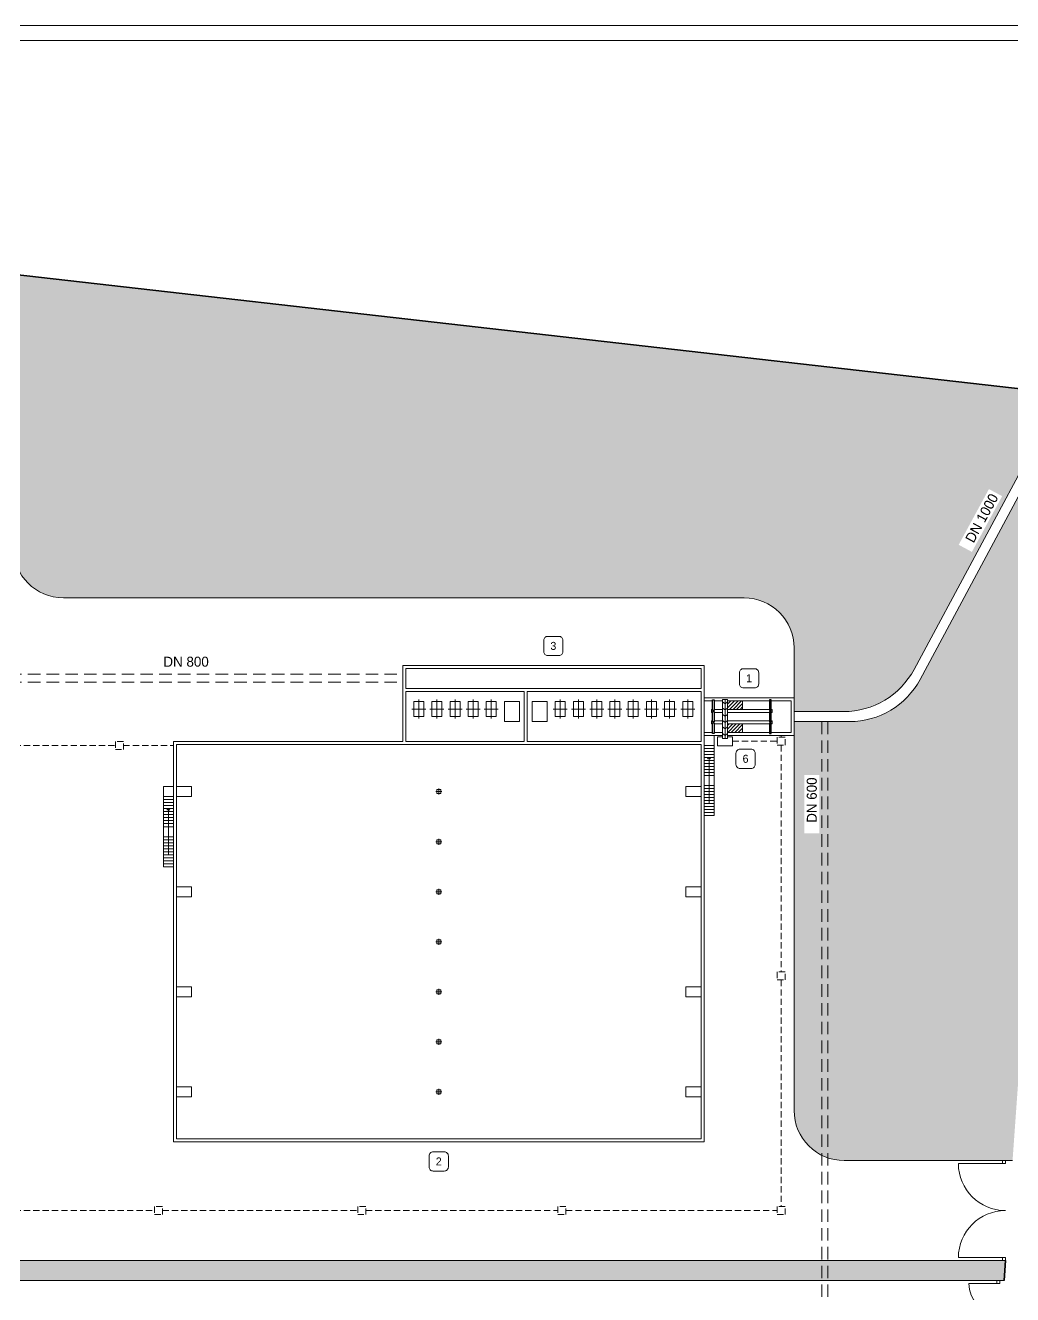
# Model space of a CAD drawing. Extents: x 1590277 to 1604484, y 5018195 to 5026840.
# Drawn here: x 1590484.6 to 1590583.2, y 5018320.3 to 5018447.2 of the extents above; entities that cross this region are included whole.
import ezdxf

# ---------------------------------------------------------------- set-up
doc = ezdxf.new("R2010")
doc.units = 0
doc.header["$LTSCALE"] = 5
doc.header["$MEASUREMENT"] = 0
doc.linetypes.add('HIDDEN', pattern=[0.375, 0.25, -0.125])
doc.linetypes.add('NASCOSTA2', pattern=[0.1875, 0.125, -0.0625])
for name, color, linetype, lineweight in [('Cartiglio', 7, 'Continuous', 15), ('Confine', 1, 'Continuous', 30), ('Legenda', 7, 'Continuous', 15), ('Locali accessori', 7, 'Continuous', 15), ('Muratura', 7, 'Continuous', 15), ('Quote e scritte', 252, 'Continuous', 15), ('Rete drenaggio', 150, 'NASCOSTA2', 15), ('Scale', 7, 'Continuous', 15), ('Sfioro prima pioggia', 30, 'Continuous', 15), ('Siepe', 104, 'Continuous', 15), ('Tubazioni acqua', 6, 'Continuous', 15), ('Verde', 3, 'Continuous', 15), ('Viabilità', 251, 'Continuous', 15)]:
    doc.layers.add(name, color=color, linetype=linetype, lineweight=lineweight)
doc.layers.add('Paratoie', color=6, linetype='Continuous')
pattern_1 = [(50, (0, 0), (0.3586300913, -0.031376067491), [0.0375, -0.4125]), (355, (0, 0), (-0.069375666807, 0.37609606685), [0.03, -0.33]), (100.45144446, (0.0299, -0.0026), (0.289254423364, 0.344719995484), [0.031870096, -0.350571056]), (46.1842, (0, 0.1), (0.533620665336, -0.082759640397), [0.05625, -0.61875]), (96.63563549, (0.04447, 0.0931), (0.467330972837, 0.487059300387), [0.047805171, -0.52585688]), (351.18416399, (0, 0.1), (0.46733097253, 0.487059300135), [0.045, -0.4950000005]), (21, (0.05, 0.075), (0.29845352606, -0.201309445333), [0.0375, -0.4125]), (326, (0.05, 0.075), (0.12165766596, 0.362575022523), [0.03, -0.33]), (71.45144474, (0.07487, 0.05822), (0.420111188365, 0.161265576403), [0.031870095, -0.350571056]), (37.5, (0, 0), (0.0060799276586, 0.1664469269157), [0, -0.326, 0, -0.335, 0, -0.33125]), (7.5, (0, 0), (0.131534768721, 0.197205855941), [0, -0.191, 0, -0.3185, 0, -0.12625]), (327.5, (-0.1115, 0), (0.2669112180862, -0.0112774358672), [0, -0.125, 0, -0.39, 0, -0.5175]), (317.5, (-0.1615, 0), (0.291593084671, 0.050052491166), [0, -0.1625, 0, -0.259, 0, -0.3675])]

msp = doc.modelspace()

# ---------------------------------------------------------------- hatches: boundary and pattern name
at = {"layer": 'Locali accessori', "transparency": 33554559}
h = msp.add_hatch(dxfattribs=at)
h.set_pattern_fill('ANSI31', color=256, scale=2)
h.set_pattern_definition([(45, (0, 0), (-0.176776695297, 0.176776695297), [])])
h.paths.add_polyline_path([(1590556.27, 5018379.68), (1590554.77, 5018379.68), (1590554.77, 5018378.83), (1590556.27, 5018378.83)])
h.paths.add_polyline_path([(1590556.27, 5018377.38), (1590554.77, 5018377.38), (1590554.77, 5018376.53), (1590556.27, 5018376.53)])
at = {"layer": 'Siepe'}
h = msp.add_hatch(dxfattribs=at)
h.set_pattern_fill('AR-CONC', color=256, scale=0.05)
h.set_pattern_definition(pattern_1)
h.paths.add_polyline_path([(1590297.27, 5018441.26), (1590585.06, 5018408.52), (1590585.31, 5018410.71), (1590295.28, 5018443.7), (1590279.55, 5018261.7), (1590281.75, 5018261.51)])
h = msp.add_hatch(dxfattribs=at)
h.set_pattern_fill('AR-CONC', color=256, scale=0.05)
h.set_pattern_definition([(50, (0, 0), (0.3586300913, -0.031376067491), [0.0375, -0.4125]), (355, (0, 0), (-0.069375666807, 0.37609606685), [0.03, -0.33]), (100.45144446, (0.0299, -0.0026), (0.289254423364, 0.344719995484), [0.031870096, -0.350571056]), (46.1842, (0, 0.1), (0.533620665336, -0.082759640397), [0.05625, -0.61875]), (96.63563549, (0.04447, 0.0931), (0.467330972837, 0.487059300387), [0.047805171, -0.52585688]), (351.18416399, (0, 0.1), (0.46733097253, 0.487059300135), [0.045, -0.4950000005]), (21, (0.05, 0.075), (0.29845352606, -0.201309445333), [0.0375, -0.4125]), (326, (0.05, 0.075), (0.12165766596, 0.362575022523), [0.03, -0.33]), (71.45144474, (0.07487, 0.05822), (0.420111188365, 0.161265576403), [0.031870095, -0.350571056]), (37.5, (0, 0), (0.0060799276586, 0.1664469269157), [0, -0.326, 0, -0.335, 0, -0.33125]), (7.5, (0, 0), (0.131534768721, 0.197205855941), [0, -0.191, 0, -0.3185, 0, -0.12625]), (327.5, (-0.1115, 0), (0.2669112180862, -0.0112774358672), [0, -0.125, 0, -0.39, 0, -0.5175]), (317.5, (-0.1615, 0), (0.291593084671, 0.050052491166), [0, -0.1625, 0, -0.259, 0, -0.3675])])
h.paths.add_polyline_path([(1590588.06, 5018401.23), (1590585.87, 5018401.39), (1590581.04, 5018333.74), (1590583.24, 5018333.74)])
h = msp.add_hatch(dxfattribs=at)
h.set_pattern_fill('AR-CONC', color=256, scale=0.05)
h.set_pattern_definition(pattern_1)
h.paths.add_polyline_path([(1590582.53, 5018323.74), (1590582.23, 5018323.74), (1590459.34, 5018323.74, 0.414222), (1590458.34, 5018322.74, 0.414205), (1590459.34, 5018321.74), (1590582.39, 5018321.74)])
at = {"layer": 'Verde', "transparency": 33554457}
h = msp.add_hatch(color=256, dxfattribs=at)
h.dxf.hatch_style = 1
edge = h.paths.add_edge_path(flags=16)
edge.add_line((1590301.86, 5018381.35), (1590301.86, 5018382.47))
edge.add_arc((1590301.46, 5018382.47), 0.4, 0, 90)
edge.add_line((1590301.46, 5018382.87), (1590300.34, 5018382.87))
edge.add_arc((1590300.34, 5018382.47), 0.4, 90, 180)
edge.add_line((1590299.94, 5018382.47), (1590299.94, 5018381.35))
edge.add_arc((1590300.34, 5018381.35), 0.4, 180, 270)
edge.add_line((1590300.34, 5018380.95), (1590301.46, 5018380.95))
edge.add_arc((1590301.46, 5018381.35), 0.4, 270, 360)
h.paths.add_polyline_path([(1590373.29, 5018390.9), (1590372.7, 5018390.63), (1590374.84, 5018389.58), (1590374.84, 5018390.14)], flags=17)
h.paths.add_polyline_path([(1590374.84, 5018391.93), (1590372.94, 5018391.07), (1590373.29, 5018390.9), (1590374.84, 5018391.6)], flags=17)
h.paths.add_polyline_path([(1590373.29, 5018390.9), (1590372.94, 5018391.07), (1590372.35, 5018390.8), (1590372.7, 5018390.63)], flags=17)
h.paths.add_polyline_path([(1590372.7, 5018390.63), (1590372.35, 5018390.8), (1590357.9, 5018384.23), (1590357.9, 5018383.93)], flags=17)
h.paths.add_polyline_path([(1590374.84, 5018391.6), (1590373.29, 5018390.9), (1590374.84, 5018390.14)], flags=17)
edge = h.paths.add_edge_path(flags=17)
edge.add_arc((1590352.89, 5018363.24), 16.5, 20.2677, 71.0911, ccw=False)
edge.add_arc((1590368.83, 5018369.13), 0.493, 201.0794, 289.4442)
edge.add_line((1590368.99, 5018368.67), (1590374.5, 5018370.52))
edge.add_arc((1590374.36, 5018370.98), 0.477, 286.6399, 361.9894)
edge.add_line((1590374.84, 5018371), (1590374.84, 5018389.58))
edge.add_line((1590374.84, 5018389.58), (1590372.7, 5018390.63))
edge.add_line((1590372.7, 5018390.63), (1590357.9, 5018383.93))
edge.add_line((1590357.9, 5018383.93), (1590357.9, 5018379.32))
edge.add_arc((1590358.33, 5018379.27), 0.437, 173.922, 257.1912)
h.paths.add_polyline_path([(1590382.86, 5018400.22), (1590382.86, 5018400.56), (1590369.36, 5018392.83), (1590369.66, 5018392.68)], flags=17)
edge = h.paths.add_edge_path(flags=17)
edge.add_line((1590382.86, 5018395.31), (1590382.86, 5018400.22))
edge.add_line((1590382.86, 5018400.22), (1590369.66, 5018392.68))
edge.add_line((1590369.66, 5018392.68), (1590372.94, 5018391.07))
edge.add_line((1590372.94, 5018391.07), (1590374.84, 5018391.93))
edge.add_line((1590374.84, 5018391.93), (1590374.84, 5018394.31))
edge.add_arc((1590375.34, 5018394.31), 0.5, 90, 180, ccw=False)
edge.add_line((1590375.34, 5018394.81), (1590382.36, 5018394.81))
edge.add_arc((1590382.36, 5018395.31), 0.5, 270, 360)
h.paths.add_polyline_path([(1590369.66, 5018392.68), (1590369.14, 5018392.38), (1590372.35, 5018390.8), (1590372.94, 5018391.07)], flags=17)
edge = h.paths.add_edge_path(flags=17)
edge.add_line((1590357.9, 5018384.54), (1590357.9, 5018384.23))
edge.add_line((1590357.9, 5018384.23), (1590372.35, 5018390.8))
edge.add_line((1590372.35, 5018390.8), (1590369.14, 5018392.38))
edge.add_line((1590369.14, 5018392.38), (1590365.98, 5018390.58))
edge.add_arc((1590352.88, 5018400.64), 16.51, 288.9118, 322.4815, ccw=False)
edge.add_arc((1590358.4, 5018384.54), 0.5, 108.9155, 180.0264)
edge = h.paths.add_edge_path(flags=17)
edge.add_arc((1590352.88, 5018400.64), 16.51, 333.0016, 334.7368, ccw=False)
edge.add_line((1590367.59, 5018393.14), (1590368.83, 5018392.53))
edge.add_line((1590368.83, 5018392.53), (1590369.36, 5018392.83))
edge.add_line((1590369.36, 5018392.83), (1590367.81, 5018393.59))
edge = h.paths.add_edge_path(flags=17)
edge.add_line((1590368.83, 5018392.53), (1590367.59, 5018393.14))
edge.add_arc((1590352.88, 5018400.64), 16.51, 324.8356, 333.0016, ccw=False)
edge.add_line((1590366.38, 5018391.13), (1590368.83, 5018392.53))
edge = h.paths.add_edge_path(flags=17)
edge.add_line((1590369.14, 5018392.38), (1590368.83, 5018392.53))
edge.add_line((1590368.83, 5018392.53), (1590366.38, 5018391.13))
edge.add_arc((1590352.88, 5018400.64), 16.51, 322.4815, 324.8356, ccw=False)
edge.add_line((1590365.98, 5018390.58), (1590369.14, 5018392.38))
h.paths.add_polyline_path([(1590369.66, 5018392.68), (1590369.36, 5018392.83), (1590368.83, 5018392.53), (1590369.14, 5018392.38)], flags=17)
edge = h.paths.add_edge_path(flags=17)
edge.add_arc((1590319.37, 5018381.91), 16.51, 269.2862, 271.0217, ccw=False)
edge.add_line((1590319.17, 5018365.4), (1590319.17, 5018344.96))
edge.add_line((1590319.17, 5018344.96), (1590319.67, 5018344.96))
edge.add_line((1590319.67, 5018344.96), (1590319.67, 5018365.4))
edge = h.paths.add_edge_path(flags=17)
edge.add_arc((1590319.37, 5018381.91), 16.51, 271.0217, 307.2947, ccw=False)
edge.add_line((1590319.67, 5018365.4), (1590319.67, 5018344.96))
edge.add_line((1590319.67, 5018344.96), (1590324.13, 5018344.96))
edge.add_line((1590324.13, 5018344.96), (1590330.18, 5018359.44))
edge.add_line((1590330.18, 5018359.44), (1590330.18, 5018368.38))
edge.add_arc((1590329.73, 5018368.48), 0.461, 347.1876, 500.0757)
edge = h.paths.add_edge_path(flags=16)
edge.add_line((1590330.18, 5018345.46), (1590330.18, 5018358.15))
edge.add_line((1590330.18, 5018358.15), (1590330.18, 5018359.44))
edge.add_line((1590330.18, 5018359.44), (1590324.13, 5018344.96))
edge.add_line((1590324.13, 5018344.96), (1590324.67, 5018344.96))
edge.add_line((1590324.67, 5018344.96), (1590329.68, 5018344.96))
edge.add_arc((1590329.68, 5018345.46), 0.5, 270, 360)
edge = h.paths.add_edge_path()
edge.add_arc((1590319.37, 5018381.91), 16.51, 178.1465, 183.3223, ccw=False)
edge.add_arc((1590319.37, 5018381.91), 16.51, 176.7581, 178.1465, ccw=False)
edge.add_line((1590302.89, 5018382.84), (1590302.89, 5018382.87))
edge.add_arc((1590319.37, 5018381.91), 16.51, 38.185, 176.6547, ccw=False)
edge.add_arc((1590332.71, 5018392.42), 0.474, 220.6242, 296.1617)
edge.add_line((1590332.92, 5018392), (1590337.27, 5018393.91))
edge.add_arc((1590337.07, 5018394.36), 0.502, 293.9568, 381.3608)
edge.add_arc((1590352.88, 5018400.64), 16.51, -25.2632, 201.638, ccw=False)
edge.add_line((1590367.81, 5018393.59), (1590369.36, 5018392.83))
edge.add_line((1590369.36, 5018392.83), (1590382.86, 5018400.56))
edge.add_line((1590382.86, 5018400.56), (1590382.86, 5018403.51))
edge.add_arc((1590383.36, 5018403.51), 0.5, 90, 180, ccw=False)
edge.add_line((1590383.36, 5018404.01), (1590431.91, 5018404.01))
edge.add_arc((1590431.91, 5018404.51), 0.5, 270, 360)
edge.add_line((1590432.41, 5018404.51), (1590432.41, 5018406.66))
edge.add_line((1590432.41, 5018406.66), (1590432.41, 5018414.46))
edge.add_line((1590432.41, 5018414.46), (1590459.51, 5018414.46))
edge.add_line((1590459.51, 5018414.46), (1590478.43, 5018414.46))
edge.add_arc((1590478.43, 5018409.46), 5, 0, 90, ccw=False)
edge.add_line((1590483.43, 5018409.46), (1590483.43, 5018394.98))
edge.add_arc((1590488.43, 5018394.98), 5, 180, 270)
edge.add_line((1590488.43, 5018389.98), (1590556.42, 5018389.98))
edge.add_arc((1590556.42, 5018384.98), 5, 0, 90, ccw=False)
edge.add_line((1590561.42, 5018384.98), (1590561.42, 5018379.98))
edge.add_line((1590561.42, 5018379.98), (1590561.42, 5018378.61))
edge.add_line((1590561.42, 5018378.61), (1590566.36, 5018378.61))
edge.add_arc((1590566.36, 5018386.61), 8, 270.0125, 331.805)
edge.add_line((1590573.41, 5018382.83), (1590588.18, 5018410.38))
edge.add_line((1590588.18, 5018410.38), (1590585.31, 5018410.71))
edge.add_line((1590585.31, 5018410.71), (1590585.06, 5018408.52))
edge.add_line((1590585.06, 5018408.52), (1590297.27, 5018441.26))
edge.add_line((1590297.27, 5018441.26), (1590281.75, 5018261.51))
edge.add_line((1590281.75, 5018261.51), (1590279.55, 5018261.7))
edge.add_line((1590279.55, 5018261.7), (1590279.36, 5018259.43))
edge.add_line((1590279.36, 5018259.43), (1590318.19, 5018269.02))
edge.add_line((1590318.19, 5018269.02), (1590315.62, 5018269.02))
edge.add_arc((1590315.62, 5018269.52), 0.5, 180, 270, ccw=False)
edge.add_line((1590315.12, 5018269.52), (1590315.12, 5018304.66))
edge.add_arc((1590314.62, 5018304.66), 0.5, 0, 90)
edge.add_line((1590314.62, 5018305.16), (1590311.62, 5018305.16))
edge.add_arc((1590311.62, 5018305.66), 0.5, 180, 270, ccw=False)
edge.add_line((1590311.12, 5018305.66), (1590311.12, 5018325.66))
edge.add_arc((1590311.62, 5018325.66), 0.5, 90, 180, ccw=False)
edge.add_line((1590311.62, 5018326.16), (1590312.62, 5018326.16))
edge.add_arc((1590312.62, 5018326.66), 0.5, 270, 360)
edge.add_line((1590313.12, 5018326.66), (1590313.12, 5018344.46))
edge.add_arc((1590313.62, 5018344.46), 0.5, 90, 180, ccw=False)
edge.add_line((1590313.62, 5018344.96), (1590319.17, 5018344.96))
edge.add_line((1590319.17, 5018344.96), (1590319.17, 5018365.4))
edge.add_arc((1590319.37, 5018381.91), 16.51, 183.3223, 269.2862, ccw=False)
edge = h.paths.add_edge_path(flags=16)
edge.add_line((1590333.73, 5018394.19), (1590333.73, 5018395.31))
edge.add_arc((1590334.13, 5018395.31), 0.4, 90, 180, ccw=False)
edge.add_line((1590334.13, 5018395.71), (1590335.25, 5018395.71))
edge.add_arc((1590335.25, 5018395.31), 0.4, 0, 90, ccw=False)
edge.add_line((1590335.65, 5018395.31), (1590335.65, 5018394.19))
edge.add_arc((1590335.25, 5018394.19), 0.4, -90, 0, ccw=False)
edge.add_line((1590335.25, 5018393.79), (1590334.13, 5018393.79))
edge.add_arc((1590334.13, 5018394.19), 0.4, 180, 270, ccw=False)
edge = h.paths.add_edge_path(flags=16)
edge.add_line((1590312.12, 5018341.87), (1590312.12, 5018340.75))
edge.add_arc((1590311.72, 5018340.75), 0.4, -90, 0, ccw=False)
edge.add_line((1590311.72, 5018340.35), (1590310.6, 5018340.35))
edge.add_arc((1590310.6, 5018340.75), 0.4, 180, 270, ccw=False)
edge.add_line((1590310.2, 5018340.75), (1590310.2, 5018341.87))
edge.add_arc((1590310.6, 5018341.87), 0.4, 90, 180, ccw=False)
edge.add_line((1590310.6, 5018342.27), (1590311.72, 5018342.27))
edge.add_arc((1590311.72, 5018341.87), 0.4, 0, 90, ccw=False)
edge = h.paths.add_edge_path(flags=16)
edge.add_line((1590312.08, 5018332.4), (1590312.08, 5018331.28))
edge.add_arc((1590311.68, 5018331.28), 0.4, 270, 360, ccw=False)
edge.add_line((1590311.68, 5018330.88), (1590310.56, 5018330.88))
edge.add_arc((1590310.56, 5018331.28), 0.4, 180, 270, ccw=False)
edge.add_line((1590310.16, 5018331.28), (1590310.16, 5018332.4))
edge.add_arc((1590310.56, 5018332.4), 0.4, 90, 180, ccw=False)
edge.add_line((1590310.56, 5018332.8), (1590311.68, 5018332.8))
edge.add_arc((1590311.68, 5018332.4), 0.4, 0, 90, ccw=False)
edge = h.paths.add_edge_path(flags=16)
edge.add_line((1590445.4, 5018417.38), (1590446.52, 5018417.38))
edge.add_arc((1590446.52, 5018416.98), 0.4, 0, 90, ccw=False)
edge.add_line((1590446.92, 5018416.98), (1590446.92, 5018415.86))
edge.add_arc((1590446.52, 5018415.86), 0.4, 270, 360, ccw=False)
edge.add_line((1590446.52, 5018415.46), (1590445.4, 5018415.46))
edge.add_arc((1590445.4, 5018415.86), 0.4, 180, 270, ccw=False)
edge.add_line((1590445, 5018415.86), (1590445, 5018416.98))
edge.add_arc((1590445.4, 5018416.98), 0.4, 90, 180, ccw=False)
edge = h.paths.add_edge_path(flags=16)
edge.add_line((1590312.2, 5018283.26), (1590312.2, 5018284.38))
edge.add_arc((1590312.6, 5018284.38), 0.4, 90, 180, ccw=False)
edge.add_line((1590312.6, 5018284.78), (1590313.72, 5018284.78))
edge.add_arc((1590313.72, 5018284.38), 0.4, 0, 90, ccw=False)
edge.add_line((1590314.12, 5018284.38), (1590314.12, 5018283.26))
edge.add_arc((1590313.72, 5018283.26), 0.4, -90, 0, ccw=False)
edge.add_line((1590313.72, 5018282.86), (1590312.6, 5018282.86))
edge.add_arc((1590312.6, 5018283.26), 0.4, 180, 270, ccw=False)
h.paths.add_polyline_path([(1590312.42, 5018283.21), (1590313.89, 5018283.22), (1590313.89, 5018284.42), (1590312.42, 5018284.41)], flags=0)
h.paths.add_polyline_path([(1590310.42, 5018331.24), (1590311.89, 5018331.24), (1590311.89, 5018332.44), (1590310.42, 5018332.44)], flags=0)
h.paths.add_polyline_path([(1590310.42, 5018340.71), (1590311.89, 5018340.71), (1590311.89, 5018341.91), (1590310.42, 5018341.91)], flags=0)
h.paths.add_polyline_path([(1590333.96, 5018394.15), (1590335.43, 5018394.15), (1590335.42, 5018395.35), (1590333.96, 5018395.35)], flags=0)
h.paths.add_polyline_path([(1590445.3, 5018415.81), (1590446.63, 5018415.82), (1590446.63, 5018417.02), (1590445.3, 5018417.01)], flags=0)
h.paths.add_polyline_path([(1590379.07, 5018398.61), (1590382.86, 5018400.87), (1590382.86, 5018402.45), (1590378.33, 5018399.91)], flags=16)
h.paths.add_polyline_path([(1590319.01, 5018346.89), (1590319.06, 5018352.73), (1590317.56, 5018352.74), (1590317.51, 5018346.91)], flags=16)
h.paths.add_polyline_path([(1590579.18, 5018394.57), (1590582.2, 5018400.14), (1590580.88, 5018400.85), (1590577.86, 5018395.28)], flags=16)
h.paths.add_polyline_path([(1590324.91, 5018346.98), (1590327.16, 5018352.36), (1590325.78, 5018352.94), (1590323.53, 5018347.56)], flags=16)
h.paths.add_polyline_path([(1590300.31, 5018381.31), (1590301.51, 5018381.31), (1590301.5, 5018382.51), (1590300.3, 5018382.51)], flags=0)
h = msp.add_hatch(color=256, dxfattribs=at)
h.dxf.hatch_style = 1
edge = h.paths.add_edge_path()
edge.add_line((1590585.87, 5018401.39), (1590588.06, 5018401.23))
edge.add_line((1590588.06, 5018401.23), (1590588.62, 5018409.08))
edge.add_line((1590588.62, 5018409.08), (1590574.01, 5018381.83))
edge.add_arc((1590566.96, 5018385.61), 8, 270, 331.805, ccw=False)
edge.add_line((1590566.96, 5018377.61), (1590564.79, 5018377.61))
edge.add_line((1590564.79, 5018377.61), (1590564.79, 5018334.02))
edge.add_arc((1590566.42, 5018338.74), 5, 250.9676, 270.0006)
edge.add_line((1590566.42, 5018333.74), (1590581.04, 5018333.74))
edge.add_line((1590581.04, 5018333.74), (1590585.87, 5018401.39))
edge = h.paths.add_edge_path()
edge.add_line((1590564.79, 5018377.61), (1590564.19, 5018377.61))
edge.add_line((1590564.19, 5018377.61), (1590564.19, 5018334.27))
edge.add_arc((1590566.42, 5018338.74), 5, 243.5061, 250.9676)
edge.add_line((1590564.79, 5018334.02), (1590564.79, 5018377.61))
edge = h.paths.add_edge_path()
edge.add_line((1590564.19, 5018377.61), (1590561.42, 5018377.61))
edge.add_line((1590561.42, 5018377.61), (1590561.42, 5018376.23))
edge.add_line((1590561.42, 5018376.23), (1590561.42, 5018338.74))
edge.add_arc((1590566.42, 5018338.74), 5, 180.0005, 243.5061)
edge.add_line((1590564.19, 5018334.27), (1590564.19, 5018377.61))
h.paths.add_polyline_path([(1590563.94, 5018366.45), (1590563.93, 5018372.28), (1590562.43, 5018372.28), (1590562.44, 5018366.44)], flags=16)

# ---------------------------------------------------------------- linework, layer by layer
at = {"layer": 'Cartiglio', "linetype": 'Continuous'}
for points in [[(1590276.6, 5018194.89), (1590633.3, 5018194.89), (1590633.3, 5018447.19), (1590276.6, 5018447.19)], [(1590278.1, 5018196.39), (1590631.8, 5018196.39), (1590631.8, 5018445.69), (1590278.1, 5018445.69)]]:
    msp.add_lwpolyline(points, close=True, dxfattribs=at)
at = {"layer": 'Confine'}
for p, q in [((1590295.28, 5018443.7), (1590588.71, 5018410.32)), ((1590588.71, 5018410.32), (1590295.28, 5018443.7)), ((1590582.53, 5018323.74), (1590582.39, 5018321.74)), ((1590582.39, 5018321.74), (1590582.53, 5018323.74))]:
    msp.add_line(p, q, dxfattribs=at)
at = {"layer": 'Legenda'}
for points in [[(1590536.81, 5018384.21), (1590537.93, 5018384.21, 0.414214), (1590538.33, 5018384.61), (1590538.33, 5018385.73, 0.414214), (1590537.93, 5018386.13), (1590536.81, 5018386.13, 0.414214), (1590536.41, 5018385.73), (1590536.41, 5018384.61, 0.414214)], [(1590556.36, 5018380.98), (1590557.48, 5018380.98, 0.414214), (1590557.88, 5018381.38), (1590557.88, 5018382.5, 0.414214), (1590557.48, 5018382.9), (1590556.36, 5018382.9, 0.414214), (1590555.96, 5018382.5), (1590555.96, 5018381.38, 0.414214)], [(1590556.01, 5018372.93), (1590557.13, 5018372.93, 0.414214), (1590557.53, 5018373.33), (1590557.53, 5018374.45, 0.414214), (1590557.13, 5018374.85), (1590556.01, 5018374.85, 0.414214), (1590555.61, 5018374.45), (1590555.61, 5018373.33, 0.414214)], [(1590525.36, 5018332.69), (1590526.48, 5018332.69, 0.414214), (1590526.88, 5018333.09), (1590526.88, 5018334.21, 0.414214), (1590526.48, 5018334.61), (1590525.36, 5018334.61, 0.414214), (1590524.96, 5018334.21), (1590524.96, 5018333.09, 0.414214)]]:
    msp.add_lwpolyline(points, format="xyb", close=True, dxfattribs=at)
at = {"layer": 'Locali accessori', "linetype": 'Continuous'}
for p, q in [((1590523.93, 5018379.81), (1590523.93, 5018378.86)), ((1590525.74, 5018379.81), (1590525.74, 5018378.86)), ((1590527.55, 5018379.81), (1590527.55, 5018378.86)), ((1590529.36, 5018379.81), (1590529.36, 5018378.86)), ((1590531.17, 5018379.81), (1590531.17, 5018378.86)), ((1590538.06, 5018379.81), (1590538.06, 5018378.86)), ((1590539.88, 5018379.81), (1590539.88, 5018378.86)), ((1590541.7, 5018379.81), (1590541.7, 5018378.86)), ((1590543.52, 5018379.81), (1590543.52, 5018378.86)), ((1590545.34, 5018379.81), (1590545.34, 5018378.86)), ((1590547.16, 5018379.81), (1590547.16, 5018378.86)), ((1590548.98, 5018379.81), (1590548.98, 5018378.86)), ((1590550.8, 5018379.81), (1590550.8, 5018378.86)), ((1590554.27, 5018375.92), (1590554.27, 5018379.83)), ((1590554.27, 5018379.83), (1590554.77, 5018379.83)), ((1590554.27, 5018379.57), (1590554.52, 5018379.39)), ((1590554.52, 5018379.83), (1590554.52, 5018375.92)), ((1590554.52, 5018379.39), (1590554.77, 5018379.57)), ((1590554.77, 5018375.92), (1590554.77, 5018379.83)), ((1590523.93, 5018378.86), (1590523.23, 5018378.86)), ((1590523.93, 5018377.91), (1590523.93, 5018378.86)), ((1590523.93, 5018378.86), (1590524.63, 5018378.86)), ((1590525.74, 5018378.86), (1590525.04, 5018378.86)), ((1590525.74, 5018377.91), (1590525.74, 5018378.86)), ((1590525.74, 5018378.86), (1590526.44, 5018378.86)), ((1590527.55, 5018378.86), (1590526.85, 5018378.86)), ((1590527.55, 5018377.91), (1590527.55, 5018378.86)), ((1590527.55, 5018378.86), (1590528.25, 5018378.86)), ((1590529.36, 5018378.86), (1590528.66, 5018378.86)), ((1590529.36, 5018377.91), (1590529.36, 5018378.86)), ((1590529.36, 5018378.86), (1590530.06, 5018378.86)), ((1590531.17, 5018378.86), (1590530.47, 5018378.86)), ((1590531.17, 5018377.91), (1590531.17, 5018378.86)), ((1590531.17, 5018378.86), (1590531.87, 5018378.86)), ((1590538.06, 5018378.86), (1590537.36, 5018378.86)), ((1590538.06, 5018377.91), (1590538.06, 5018378.86)), ((1590538.06, 5018378.86), (1590538.76, 5018378.86)), ((1590539.88, 5018378.86), (1590539.18, 5018378.86)), ((1590539.88, 5018377.91), (1590539.88, 5018378.86)), ((1590539.88, 5018378.86), (1590540.58, 5018378.86)), ((1590541.7, 5018378.86), (1590541, 5018378.86)), ((1590541.7, 5018377.91), (1590541.7, 5018378.86)), ((1590541.7, 5018378.86), (1590542.4, 5018378.86)), ((1590543.52, 5018378.86), (1590542.82, 5018378.86)), ((1590543.52, 5018377.91), (1590543.52, 5018378.86)), ((1590543.52, 5018378.86), (1590544.22, 5018378.86)), ((1590545.34, 5018378.86), (1590544.64, 5018378.86)), ((1590545.34, 5018377.91), (1590545.34, 5018378.86)), ((1590545.34, 5018378.86), (1590546.04, 5018378.86)), ((1590547.16, 5018378.86), (1590546.46, 5018378.86)), ((1590547.16, 5018377.91), (1590547.16, 5018378.86)), ((1590547.16, 5018378.86), (1590547.86, 5018378.86)), ((1590548.98, 5018378.86), (1590548.28, 5018378.86)), ((1590548.98, 5018377.91), (1590548.98, 5018378.86)), ((1590548.98, 5018378.86), (1590549.68, 5018378.86)), ((1590550.8, 5018378.86), (1590550.1, 5018378.86)), ((1590550.8, 5018377.91), (1590550.8, 5018378.86)), ((1590550.8, 5018378.86), (1590551.5, 5018378.86)), ((1590554.27, 5018378.95), (1590554.52, 5018378.77)), ((1590554.27, 5018378.33), (1590554.52, 5018378.15)), ((1590554.27, 5018377.71), (1590554.52, 5018377.53)), ((1590554.52, 5018378.77), (1590554.77, 5018378.95)), ((1590554.52, 5018378.15), (1590554.77, 5018378.33)), ((1590554.52, 5018377.53), (1590554.77, 5018377.71)), ((1590554.27, 5018377.08), (1590554.52, 5018376.9)), ((1590554.52, 5018376.9), (1590554.77, 5018377.08)), ((1590553.77, 5018376.07), (1590553.77, 5018375.21)), ((1590553.78, 5018376.08), (1590554.27, 5018376.08)), ((1590555.26, 5018375.2), (1590553.78, 5018375.2)), ((1590554.27, 5018376.41), (1590554.52, 5018376.23)), ((1590554.77, 5018375.92), (1590554.27, 5018375.92)), ((1590554.52, 5018376.23), (1590554.77, 5018376.41)), ((1590554.77, 5018376.08), (1590555.26, 5018376.08)), ((1590555.27, 5018375.21), (1590555.27, 5018376.07))]:
    msp.add_line(p, q, dxfattribs=at)
at = {"layer": 'Locali accessori'}
for p, q in [((1590556.27, 5018379.68), (1590556.27, 5018378.83)), ((1590556.27, 5018377.38), (1590556.27, 5018376.53))]:
    msp.add_line(p, q, dxfattribs=at)
at = {"layer": 'Locali accessori', "linetype": 'Continuous'}
for points in [[(1590523.43, 5018378.11), (1590524.43, 5018378.11), (1590524.43, 5018379.61), (1590523.43, 5018379.61)], [(1590525.24, 5018378.11), (1590526.24, 5018378.11), (1590526.24, 5018379.61), (1590525.24, 5018379.61)], [(1590527.05, 5018378.11), (1590528.05, 5018378.11), (1590528.05, 5018379.61), (1590527.05, 5018379.61)], [(1590528.86, 5018378.11), (1590529.86, 5018378.11), (1590529.86, 5018379.61), (1590528.86, 5018379.61)], [(1590530.67, 5018378.11), (1590531.67, 5018378.11), (1590531.67, 5018379.61), (1590530.67, 5018379.61)], [(1590537.56, 5018378.11), (1590538.56, 5018378.11), (1590538.56, 5018379.61), (1590537.56, 5018379.61)], [(1590539.38, 5018378.11), (1590540.38, 5018378.11), (1590540.38, 5018379.61), (1590539.38, 5018379.61)], [(1590541.2, 5018378.11), (1590542.2, 5018378.11), (1590542.2, 5018379.61), (1590541.2, 5018379.61)], [(1590543.02, 5018378.11), (1590544.02, 5018378.11), (1590544.02, 5018379.61), (1590543.02, 5018379.61)], [(1590544.84, 5018378.11), (1590545.84, 5018378.11), (1590545.84, 5018379.61), (1590544.84, 5018379.61)], [(1590546.66, 5018378.11), (1590547.66, 5018378.11), (1590547.66, 5018379.61), (1590546.66, 5018379.61)], [(1590548.48, 5018378.11), (1590549.48, 5018378.11), (1590549.48, 5018379.61), (1590548.48, 5018379.61)], [(1590550.3, 5018378.11), (1590551.3, 5018378.11), (1590551.3, 5018379.61), (1590550.3, 5018379.61)]]:
    msp.add_lwpolyline(points, close=True, dxfattribs=at)
at = {"layer": 'Locali accessori', "linetype": 'Continuous', "extrusion": (0, 0, -1)}
for centre, start, end in [((-1590553.78, 5018376.07), 0, 90), ((-1590553.78, 5018375.21), 270, 0), ((-1590555.26, 5018376.07), 90, 180), ((-1590555.26, 5018375.21), 180, 270)]:
    msp.add_arc(centre, 0.0125, start, end, dxfattribs=at)
at = {"layer": 'Muratura', "linetype": 'Continuous'}
for p, q in [((1590522.32, 5018383.21), (1590552.42, 5018383.21)), ((1590522.32, 5018380.91), (1590522.32, 5018383.21)), ((1590522.62, 5018380.91), (1590522.62, 5018382.91)), ((1590522.62, 5018382.91), (1590552.12, 5018382.91)), ((1590552.12, 5018380.91), (1590552.12, 5018382.91)), ((1590552.42, 5018380.91), (1590552.42, 5018383.21)), ((1590534.47, 5018380.61), (1590534.47, 5018375.61)), ((1590534.77, 5018380.61), (1590534.77, 5018375.61)), ((1590553.27, 5018379.68), (1590552.42, 5018379.68)), ((1590554.27, 5018379.68), (1590553.42, 5018379.68)), ((1590558.97, 5018379.68), (1590554.77, 5018379.68)), ((1590561.12, 5018379.68), (1590559.12, 5018379.68)), ((1590561.12, 5018379.68), (1590561.12, 5018376.53)), ((1590553.17, 5018378.83), (1590553.27, 5018378.83)), ((1590553.17, 5018378.53), (1590553.27, 5018378.53)), ((1590554.27, 5018378.83), (1590553.42, 5018378.83)), ((1590554.27, 5018378.53), (1590553.42, 5018378.53)), ((1590558.97, 5018378.83), (1590554.77, 5018378.83)), ((1590558.97, 5018378.53), (1590554.77, 5018378.53)), ((1590559.22, 5018378.83), (1590559.12, 5018378.83)), ((1590559.22, 5018378.53), (1590559.12, 5018378.53)), ((1590553.27, 5018376.53), (1590552.42, 5018376.53)), ((1590553.17, 5018377.68), (1590553.27, 5018377.68)), ((1590553.17, 5018377.38), (1590553.27, 5018377.38)), ((1590554.27, 5018377.68), (1590553.42, 5018377.68)), ((1590554.27, 5018377.38), (1590553.42, 5018377.38)), ((1590554.27, 5018376.53), (1590553.42, 5018376.53)), ((1590558.97, 5018377.68), (1590554.77, 5018377.68)), ((1590558.97, 5018377.38), (1590554.77, 5018377.38)), ((1590558.97, 5018376.53), (1590554.77, 5018376.53)), ((1590559.22, 5018377.68), (1590559.12, 5018377.68)), ((1590559.22, 5018377.38), (1590559.12, 5018377.38)), ((1590561.12, 5018376.53), (1590559.12, 5018376.53)), ((1590498.42, 5018371.11), (1590499.42, 5018371.11)), ((1590501.22, 5018371.11), (1590499.72, 5018371.11)), ((1590499.72, 5018370.11), (1590501.22, 5018370.11)), ((1590501.22, 5018370.11), (1590501.22, 5018371.11)), ((1590526.22, 5018370.61), (1590525.62, 5018370.61)), ((1590525.92, 5018370.31), (1590525.92, 5018370.91)), ((1590552.12, 5018371.11), (1590550.62, 5018371.11)), ((1590550.62, 5018371.11), (1590550.62, 5018370.11)), ((1590550.62, 5018370.11), (1590552.12, 5018370.11)), ((1590526.22, 5018365.61), (1590525.62, 5018365.61)), ((1590525.92, 5018365.31), (1590525.92, 5018365.91)), ((1590501.22, 5018361.11), (1590499.72, 5018361.11)), ((1590499.72, 5018360.11), (1590501.22, 5018360.11)), ((1590501.22, 5018360.11), (1590501.22, 5018361.11)), ((1590526.22, 5018360.61), (1590525.62, 5018360.61)), ((1590525.92, 5018360.31), (1590525.92, 5018360.91)), ((1590552.12, 5018361.11), (1590550.62, 5018361.11)), ((1590550.62, 5018361.11), (1590550.62, 5018360.11)), ((1590550.62, 5018360.11), (1590552.12, 5018360.11)), ((1590526.22, 5018355.61), (1590525.62, 5018355.61)), ((1590525.92, 5018355.31), (1590525.92, 5018355.91)), ((1590501.22, 5018351.11), (1590499.72, 5018351.11)), ((1590499.72, 5018351.11), (1590499.72, 5018350.11)), ((1590501.22, 5018350.11), (1590501.22, 5018351.11)), ((1590552.12, 5018351.11), (1590550.62, 5018351.11)), ((1590550.62, 5018351.11), (1590550.62, 5018350.11)), ((1590499.72, 5018350.11), (1590501.22, 5018350.11)), ((1590526.22, 5018350.61), (1590525.62, 5018350.61)), ((1590525.92, 5018350.31), (1590525.92, 5018350.91)), ((1590550.62, 5018350.11), (1590552.12, 5018350.11)), ((1590526.22, 5018345.61), (1590525.62, 5018345.61)), ((1590525.92, 5018345.31), (1590525.92, 5018345.91)), ((1590501.22, 5018341.11), (1590499.72, 5018341.11)), ((1590501.22, 5018340.11), (1590501.22, 5018341.11)), ((1590525.92, 5018340.31), (1590525.92, 5018340.91)), ((1590552.12, 5018341.11), (1590550.62, 5018341.11)), ((1590550.62, 5018341.11), (1590550.62, 5018340.11)), ((1590499.72, 5018340.11), (1590501.22, 5018340.11)), ((1590526.22, 5018340.61), (1590525.62, 5018340.61)), ((1590550.62, 5018340.11), (1590552.12, 5018340.11))]:
    msp.add_line(p, q, dxfattribs=at)
for points in [[(1590522.32, 5018380.91), (1590522.32, 5018375.61)], [(1590552.12, 5018380.91), (1590522.62, 5018380.91)], [(1590534.47, 5018380.61), (1590522.62, 5018380.61), (1590522.62, 5018375.61)], [(1590552.12, 5018375.61), (1590552.12, 5018380.61), (1590534.77, 5018380.61)], [(1590552.42, 5018375.61), (1590552.42, 5018380.91)], [(1590554.77, 5018376.23), (1590561.42, 5018376.23), (1590561.42, 5018379.98), (1590552.42, 5018379.98), (1590552.42, 5018376.23), (1590554.27, 5018376.23)], [(1590553.17, 5018378.53), (1590553.17, 5018378.83)], [(1590559.22, 5018378.53), (1590559.22, 5018378.83)], [(1590553.17, 5018377.38), (1590553.17, 5018377.68)], [(1590559.22, 5018377.38), (1590559.22, 5018377.68)], [(1590499.42, 5018375.61), (1590499.42, 5018335.61), (1590552.42, 5018335.61), (1590552.42, 5018375.61)], [(1590522.32, 5018375.61), (1590499.42, 5018375.61)], [(1590534.47, 5018375.61), (1590522.62, 5018375.61)], [(1590552.12, 5018375.61), (1590534.77, 5018375.61)]]:
    msp.add_lwpolyline(points, dxfattribs=at)
for points in [[(1590532.48, 5018377.61), (1590533.98, 5018377.61), (1590533.98, 5018379.61), (1590532.48, 5018379.61)], [(1590535.25, 5018377.61), (1590536.75, 5018377.61), (1590536.75, 5018379.61), (1590535.25, 5018379.61)], [(1590499.72, 5018335.91), (1590552.12, 5018335.91), (1590552.12, 5018375.31), (1590499.72, 5018375.31)], [(1590525.72, 5018370.41), (1590526.12, 5018370.41), (1590526.12, 5018370.81), (1590525.72, 5018370.81)], [(1590525.72, 5018365.41), (1590526.12, 5018365.41), (1590526.12, 5018365.81), (1590525.72, 5018365.81)], [(1590525.72, 5018360.41), (1590526.12, 5018360.41), (1590526.12, 5018360.81), (1590525.72, 5018360.81)], [(1590525.72, 5018355.41), (1590526.12, 5018355.41), (1590526.12, 5018355.81), (1590525.72, 5018355.81)], [(1590525.72, 5018350.41), (1590526.12, 5018350.41), (1590526.12, 5018350.81), (1590525.72, 5018350.81)], [(1590525.72, 5018345.41), (1590526.12, 5018345.41), (1590526.12, 5018345.81), (1590525.72, 5018345.81)], [(1590525.72, 5018340.41), (1590526.12, 5018340.41), (1590526.12, 5018340.81), (1590525.72, 5018340.81)]]:
    msp.add_lwpolyline(points, close=True, dxfattribs=at)
at = {"layer": 'Paratoie', "linetype": 'Continuous'}
for points in [[(1590553.42, 5018379.78), (1590553.42, 5018378.73), (1590553.27, 5018378.73), (1590553.27, 5018379.78)], [(1590558.97, 5018379.78), (1590558.97, 5018378.73), (1590559.12, 5018378.73), (1590559.12, 5018379.78)], [(1590553.42, 5018378.63), (1590553.42, 5018377.58), (1590553.27, 5018377.58), (1590553.27, 5018378.63)], [(1590558.97, 5018378.63), (1590558.97, 5018377.58), (1590559.12, 5018377.58), (1590559.12, 5018378.63)], [(1590553.42, 5018377.48), (1590553.42, 5018376.43), (1590553.27, 5018376.43), (1590553.27, 5018377.48)], [(1590558.97, 5018377.48), (1590558.97, 5018376.43), (1590559.12, 5018376.43), (1590559.12, 5018377.48)]]:
    msp.add_lwpolyline(points, close=True, dxfattribs=at)
at = {"layer": 'Rete drenaggio'}
for p, q in [((1590474.16, 5018375.21), (1590493.62, 5018375.21)), ((1590494.42, 5018375.21), (1590499.42, 5018375.21)), ((1590555.27, 5018375.64), (1590559.72, 5018375.64)), ((1590560.12, 5018376.23), (1590560.12, 5018376.04)), ((1590560.12, 5018375.24), (1590560.12, 5018352.59)), ((1590560.12, 5018351.79), (1590560.12, 5018329.14)), ((1590474.16, 5018328.74), (1590497.52, 5018328.74)), ((1590498.32, 5018328.74), (1590517.83, 5018328.74)), ((1590518.63, 5018328.74), (1590537.83, 5018328.74)), ((1590538.63, 5018328.74), (1590559.72, 5018328.74))]:
    msp.add_line(p, q, dxfattribs=at)
for points in [[(1590493.62, 5018374.81), (1590494.42, 5018374.81), (1590494.42, 5018375.61), (1590493.62, 5018375.61)], [(1590559.72, 5018375.24), (1590560.52, 5018375.24), (1590560.52, 5018376.04), (1590559.72, 5018376.04)], [(1590559.72, 5018351.79), (1590560.52, 5018351.79), (1590560.52, 5018352.59), (1590559.72, 5018352.59)], [(1590559.72, 5018328.34), (1590560.52, 5018328.34), (1590560.52, 5018329.14), (1590559.72, 5018329.14)]]:
    msp.add_lwpolyline(points, close=True, dxfattribs=at)
at = {"layer": 'Rete drenaggio', "elevation": 0}
for points in [[(1590497.52, 5018328.34), (1590498.32, 5018328.34), (1590498.32, 5018329.14), (1590497.52, 5018329.14)], [(1590517.83, 5018328.34), (1590518.63, 5018328.34), (1590518.63, 5018329.14), (1590517.83, 5018329.14)], [(1590537.83, 5018328.34), (1590538.63, 5018328.34), (1590538.63, 5018329.14), (1590537.83, 5018329.14)]]:
    msp.add_lwpolyline(points, close=True, dxfattribs=at)
at = {"layer": 'Scale'}
for p, q in [((1590553.42, 5018375.23), (1590552.42, 5018375.23)), ((1590553.42, 5018376.23), (1590553.42, 5018368.23)), ((1590553.42, 5018374.93), (1590552.42, 5018374.93)), ((1590553.42, 5018374.63), (1590552.42, 5018374.63)), ((1590553.42, 5018374.33), (1590552.42, 5018374.33)), ((1590553.42, 5018374.03), (1590552.42, 5018374.03)), ((1590552.92, 5018374.03), (1590552.77, 5018373.88)), ((1590552.92, 5018369.43), (1590552.92, 5018374.03)), ((1590552.92, 5018374.03), (1590553.07, 5018373.88)), ((1590553.42, 5018373.73), (1590552.42, 5018373.73)), ((1590553.42, 5018373.43), (1590552.42, 5018373.43)), ((1590553.42, 5018373.13), (1590552.42, 5018373.13)), ((1590553.42, 5018372.83), (1590552.42, 5018372.83)), ((1590553.42, 5018372.53), (1590552.42, 5018372.53)), ((1590553.42, 5018372.23), (1590552.42, 5018372.23)), ((1590498.42, 5018363.11), (1590498.42, 5018371.11)), ((1590499.42, 5018370.11), (1590498.42, 5018370.11)), ((1590553.42, 5018371.23), (1590552.42, 5018371.23)), ((1590553.42, 5018370.93), (1590552.42, 5018370.93)), ((1590553.42, 5018370.63), (1590552.42, 5018370.63)), ((1590553.42, 5018370.33), (1590552.42, 5018370.33)), ((1590499.42, 5018369.81), (1590498.42, 5018369.81)), ((1590499.42, 5018369.51), (1590498.42, 5018369.51)), ((1590499.42, 5018369.21), (1590498.42, 5018369.21)), ((1590499.42, 5018368.91), (1590498.42, 5018368.91)), ((1590498.92, 5018368.91), (1590498.77, 5018368.76)), ((1590498.92, 5018364.31), (1590498.92, 5018368.91)), ((1590498.92, 5018368.91), (1590499.07, 5018368.76)), ((1590553.42, 5018370.03), (1590552.42, 5018370.03)), ((1590553.42, 5018369.73), (1590552.42, 5018369.73)), ((1590553.42, 5018369.43), (1590552.42, 5018369.43)), ((1590553.42, 5018369.13), (1590552.42, 5018369.13)), ((1590553.42, 5018368.83), (1590552.42, 5018368.83)), ((1590499.42, 5018368.61), (1590498.42, 5018368.61)), ((1590499.42, 5018368.31), (1590498.42, 5018368.31)), ((1590499.42, 5018368.01), (1590498.42, 5018368.01)), ((1590499.42, 5018367.71), (1590498.42, 5018367.71)), ((1590553.42, 5018368.53), (1590552.42, 5018368.53)), ((1590553.42, 5018368.23), (1590552.42, 5018368.23)), ((1590499.42, 5018367.41), (1590498.42, 5018367.41)), ((1590499.42, 5018367.11), (1590498.42, 5018367.11)), ((1590499.42, 5018366.11), (1590498.42, 5018366.11)), ((1590499.42, 5018365.81), (1590498.42, 5018365.81)), ((1590499.42, 5018365.51), (1590498.42, 5018365.51)), ((1590499.42, 5018365.21), (1590498.42, 5018365.21)), ((1590499.42, 5018364.91), (1590498.42, 5018364.91)), ((1590499.42, 5018364.61), (1590498.42, 5018364.61)), ((1590499.42, 5018364.31), (1590498.42, 5018364.31)), ((1590499.42, 5018364.01), (1590498.42, 5018364.01)), ((1590499.42, 5018363.71), (1590498.42, 5018363.71)), ((1590499.42, 5018363.41), (1590498.42, 5018363.41)), ((1590499.42, 5018363.11), (1590498.42, 5018363.11))]:
    msp.add_line(p, q, dxfattribs=at)
at = {"layer": 'Sfioro prima pioggia', "linetype": 'HIDDEN'}
for p, q in [((1590564.19, 5018377.61), (1590564.19, 5018248.54)), ((1590564.79, 5018377.61), (1590564.79, 5018248.48))]:
    msp.add_line(p, q, dxfattribs=at)
at = {"layer": 'Tubazioni acqua', "linetype": 'Continuous'}
for p, q in [((1590573.41, 5018382.83), (1590588.18, 5018410.38)), ((1590574.01, 5018381.83), (1590588.62, 5018409.08)), ((1590561.42, 5018378.61), (1590566.36, 5018378.61)), ((1590561.42, 5018377.61), (1590566.96, 5018377.61))]:
    msp.add_line(p, q, dxfattribs=at)
at = {"layer": 'Tubazioni acqua', "linetype": 'HIDDEN'}
for p, q in [((1590471.75, 5018382.36), (1590522.32, 5018382.36)), ((1590471.75, 5018381.56), (1590522.32, 5018381.56))]:
    msp.add_line(p, q, dxfattribs=at)
at = {"layer": 'Tubazioni acqua', "linetype": 'Continuous'}
for centre, start in [((1590566.36, 5018386.61), 270.0125), ((1590566.96, 5018385.61), 270)]:
    msp.add_arc(centre, 8, start, 331.8046, dxfattribs=at)
at = {"layer": 'Viabilità'}
for p, q in [((1590556.42, 5018389.98), (1590488.43, 5018389.98)), ((1590561.42, 5018379.98), (1590561.42, 5018384.98)), ((1590561.42, 5018376.23), (1590561.42, 5018338.74)), ((1590566.42, 5018333.74), (1590583.24, 5018333.74)), ((1590582.23, 5018333.44), (1590577.83, 5018333.44)), ((1590459.34, 5018323.74), (1590582.53, 5018323.74)), ((1590582.23, 5018324.04), (1590577.83, 5018324.04)), ((1590459.34, 5018321.74), (1590582.39, 5018321.74)), ((1590581.67, 5018321.44), (1590578.87, 5018321.44))]:
    msp.add_line(p, q, dxfattribs=at)
for points in [[(1590582.23, 5018333.44), (1590582.53, 5018333.44), (1590582.53, 5018333.74), (1590582.23, 5018333.74)], [(1590582.23, 5018323.74), (1590582.53, 5018323.74), (1590582.53, 5018324.04), (1590582.23, 5018324.04)], [(1590581.67, 5018321.44), (1590581.97, 5018321.44), (1590581.97, 5018321.74), (1590581.67, 5018321.74)]]:
    msp.add_lwpolyline(points, close=True, dxfattribs=at)
for centre, radius, start, end in [((1590488.43, 5018394.98), 5, 180, 270), ((1590556.42, 5018384.98), 5, 0, 90), ((1590566.42, 5018338.74), 5, 179.9993, 270.0006), ((1590582.53, 5018333.44), 4.7, 180, 270), ((1590582.53, 5018324.04), 4.7, 90, 180), ((1590581.82, 5018321.44), 2.95, 180, 270)]:
    msp.add_arc(centre, radius, start, end, dxfattribs=at)

# ---------------------------------------------------------------- texts
at = {"layer": 'Legenda', "char_height": 0.8, "width": 1.6028, "attachment_point": 5, "rotation": 0.1015}
for s, insert in [('3', (1590537.37, 5018385.17)), ('1', (1590556.92, 5018381.94)), ('6', (1590556.57, 5018373.89)), ('2', (1590525.92, 5018333.65))]:
    msp.add_mtext(s, dxfattribs=dict(at, insert=insert))
at = {"layer": 'Quote e scritte', "color": 252, "char_height": 1, "width": 68.8068, "attachment_point": 3}
for s, insert, rotation in [('DN 1000', (1590580.98, 5018400.51), 61.5308), ('DN 800', (1590502.95, 5018384.1), 0.1015), ('DN 600', (1590562.68, 5018372.03), 90.1015)]:
    msp.add_mtext(s, dxfattribs=dict(at, insert=insert, rotation=rotation))

doc.saveas('drawing.dxf')
